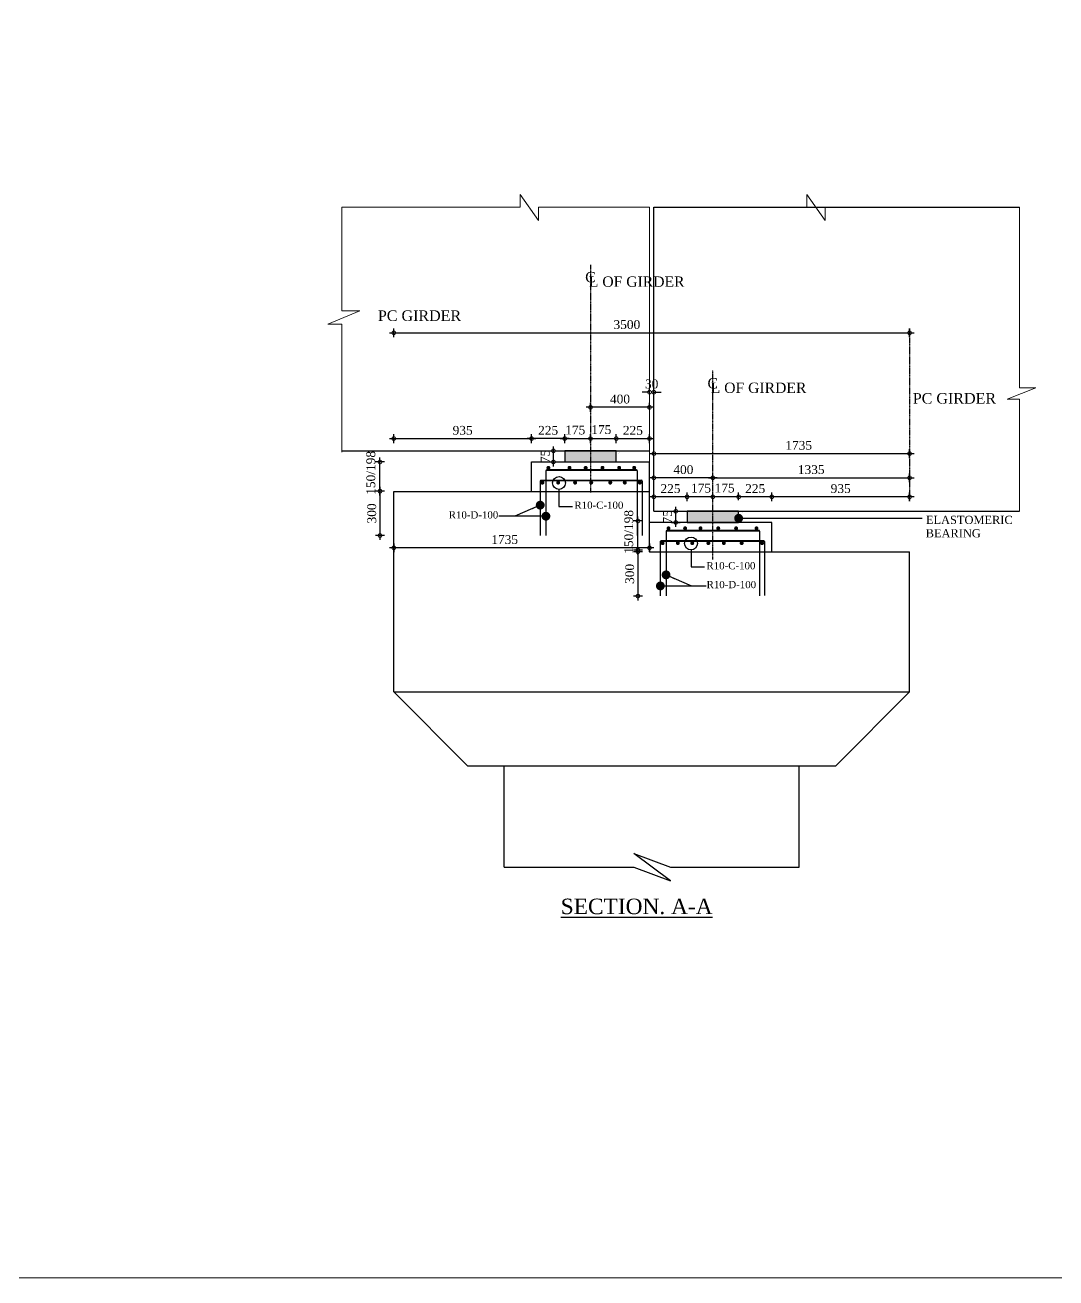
# Model space of a CAD drawing. Header units: millimetres. Extents: x -29779 to 80452, y -13100 to 39577.
# Drawn here: x 38409 to 45404, y -2320 to 6179 of the extents above; entities that cross this region are included whole.
import ezdxf

# ---------------------------------------------------------------- set-up
doc = ezdxf.new("R2010")
doc.units = ezdxf.units.MM
doc.header["$LTSCALE"] = 3
doc.linetypes.add('CENTER', pattern=[50.8, 31.75, -6.35, 6.35, -6.35])
for name, color, linetype, lineweight in [('Ber', 12, 'Continuous', 30), ('Dimision', 4, 'Continuous', 13), ('hatch', 253, 'Continuous', 13), ('Pire Line', 11, 'Continuous', 30)]:
    doc.layers.add(name, color=color, linetype=linetype, lineweight=lineweight)
doc.layers.add('Center Line', color=34, linetype='Continuous')
doc.layers.add('Text', color=7, linetype='Continuous')
doc.styles.get("Standard").update_dxf_attribs({"font": 'times.ttf'})
doc.dimstyles.new('dim_60', dxfattribs={"dimtxt": 60, "dimasz": 50, "dimexe": 30, "dimexo": 30, "dimgap": 25, "dimtad": 1, "dimdec": 0, "dimlfac": -1, "dimzin": 0, "dimdsep": 46, "dimtxsty": 'Standard', "dimblk": 'DOTSMALL', "dimcen": 0, "dimdle": 30, "dimadec": 0, "dimazin": 0, "dimtfac": 1, "dimtdec": 0, "dimtix": 1, "dimtofl": 0, "dimtmove": 0, "dimatfit": 3, "dimldrblk": 'DOT', "dimfxl": 30, "dimfxlon": 1, "dimtolj": 1, "dimtzin": 0, "dimarcsym": 0})
doc.dimstyles.new('ISO-25', dxfattribs={"dimtxt": 15, "dimasz": 15, "dimexe": 20, "dimexo": 10.625, "dimgap": 15, "dimtad": 1, "dimdec": 1, "dimdsep": 46, "dimtxsty": 'Standard', "dimblk": 'DOT', "dimcen": 2.5, "dimclrd": 256, "dimclre": 256, "dimclrt": 256, "dimadec": 0, "dimazin": 0, "dimtfac": 1, "dimtdec": 1, "dimtix": 1, "dimtmove": 0, "dimatfit": 3, "dimldrblk": 'DOT', "dimfxl": 1, "dimlwd": -1, "dimarcsym": 0})

# ---------------------------------------------------------------- blocks, each defined once
blk = doc.blocks.new('_Dot')
at = {"color": 0, "linetype": 'ByBlock', "lineweight": -2}
blk.add_line((-0.5, 0), (-1, 0), dxfattribs=at)
at = {"color": 0, "linetype": 'ByBlock', "const_width": 0.5}
blk.add_lwpolyline([(-0.25, 0, 1), (0.25, 0, 1)], format="xyb", close=True, dxfattribs=at)
blk = doc.blocks.new('_DotSmall')
at = {"color": 0, "linetype": 'ByBlock', "const_width": 0.5}
blk.add_lwpolyline([(-0.0625, 0, 1), (0.0625, 0, 1)], format="xyb", close=True, dxfattribs=at)
blk = doc.blocks.new('*D390')
at = {"layer": 'Defpoints', "color": 0, "linetype": 'Continuous', "ltscale": 0.1, "transparency": 16777216}
for p in [(42668.2, 2606.2), (42567.6, 2305.7), (42668.2, 2305.7)]:
    blk.add_point(p, dxfattribs=at)
at = {"layer": 'Dimision', "color": 0, "linetype": 'Continuous', "lineweight": -2, "ltscale": 0.1, "transparency": 16777216}
for p, q in [((42567.6, 2636.2), (42567.6, 2275.7)), ((42597.6, 2606.2), (42537.6, 2606.2)), ((42597.6, 2305.7), (42537.6, 2305.7))]:
    blk.add_line(p, q, dxfattribs=at)
at = {"layer": 'Dimision', "color": 0, "linetype": 'Continuous', "lineweight": -2, "ltscale": 0.1, "transparency": 16777216, "xscale": 50, "yscale": 50, "zscale": 50}
for p, rotation in [((42567.6, 2606.2), 90), ((42567.6, 2305.7), 270)]:
    blk.add_blockref('_DotSmall', p, dxfattribs=dict(at, rotation=rotation))
at = {"layer": 'Dimision', "color": 0, "linetype": 'Continuous', "ltscale": 0.1, "transparency": 16777216, "insert": (42512.1, 2455.9), "char_height": 60, "attachment_point": 5, "rotation": 90}
blk.add_mtext('\\A1;300', dxfattribs=at)
blk = doc.blocks.new('*D391')
at = {"layer": 'Defpoints', "color": 0, "linetype": 'Continuous', "ltscale": 0.1, "transparency": 16777216}
for p in [(42567.6, 2814.8), (42641.1, 2814.8), (42641, 2617.2)]:
    blk.add_point(p, dxfattribs=at)
at = {"layer": 'Dimision', "color": 0, "linetype": 'Continuous', "lineweight": -2, "ltscale": 0.1, "transparency": 16777216}
for p, q in [((42597.6, 2814.8), (42537.6, 2814.8)), ((42567.6, 2587.2), (42567.6, 2844.8)), ((42597.6, 2617.2), (42537.6, 2617.2))]:
    blk.add_line(p, q, dxfattribs=at)
at = {"layer": 'Dimision', "color": 0, "linetype": 'Continuous', "lineweight": -2, "ltscale": 0.1, "transparency": 16777216, "xscale": 50, "yscale": 50, "zscale": 50}
for p, rotation in [((42567.6, 2814.8), 90), ((42567.6, 2617.2), 270)]:
    blk.add_blockref('_DotSmall', p, dxfattribs=dict(at, rotation=rotation))
at = {"layer": 'Dimision', "color": 0, "linetype": 'Continuous', "ltscale": 0.1, "transparency": 16777216, "insert": (42505.7, 2741), "char_height": 60, "attachment_point": 5, "rotation": 90}
blk.add_mtext('\\A1;150/198', dxfattribs=at)
blk = doc.blocks.new('*D392')
at = {"layer": 'Defpoints', "color": 0, "linetype": 'Continuous', "ltscale": 0.1, "transparency": 16777216}
for p in [(44411, 3107.6), (43076, 2880), (44411, 2788.7)]:
    blk.add_point(p, dxfattribs=at)
at = {"layer": 'Dimision', "color": 0, "linetype": 'Continuous', "lineweight": -2, "ltscale": 0.1, "transparency": 16777216}
for p, q in [((43046, 3107.6), (44441, 3107.6)), ((43076, 3077.6), (43076, 3137.6)), ((44411, 3077.6), (44411, 3137.6))]:
    blk.add_line(p, q, dxfattribs=at)
at = {"layer": 'Dimision', "color": 0, "linetype": 'Continuous', "lineweight": -2, "ltscale": 0.1, "transparency": 16777216, "xscale": 50, "yscale": 50, "zscale": 50, "rotation": 180}
blk.add_blockref('_DotSmall', (43076, 3107.6), dxfattribs=at)
at = {"layer": 'Dimision', "color": 0, "linetype": 'Continuous', "lineweight": -2, "ltscale": 0.1, "transparency": 16777216, "xscale": 50, "yscale": 50, "zscale": 50}
blk.add_blockref('_DotSmall', (44411, 3107.6), dxfattribs=at)
at = {"layer": 'Dimision', "color": 0, "linetype": 'Continuous', "ltscale": 0.1, "transparency": 16777216, "insert": (43743.5, 3163.1), "char_height": 60, "attachment_point": 5}
blk.add_mtext('\\A1;1335', dxfattribs=at)
blk = doc.blocks.new('*D393')
at = {"layer": 'Defpoints', "color": 0, "linetype": 'Continuous', "ltscale": 0.1, "transparency": 16777216}
for p in [(43476, 2978.7), (43476, 2804.8), (44411, 2804.8)]:
    blk.add_point(p, dxfattribs=at)
at = {"layer": 'Dimision', "color": 0, "linetype": 'Continuous', "lineweight": -2, "ltscale": 0.1, "transparency": 16777216}
for p, q in [((44441, 2978.7), (43446, 2978.7)), ((43476, 2948.7), (43476, 3008.7)), ((44411, 2948.7), (44411, 3008.7))]:
    blk.add_line(p, q, dxfattribs=at)
at = {"layer": 'Dimision', "color": 0, "linetype": 'Continuous', "lineweight": -2, "ltscale": 0.1, "transparency": 16777216, "xscale": 50, "yscale": 50, "zscale": 50, "rotation": 180}
blk.add_blockref('_DotSmall', (43476, 2978.7), dxfattribs=at)
at = {"layer": 'Dimision', "color": 0, "linetype": 'Continuous', "lineweight": -2, "ltscale": 0.1, "transparency": 16777216, "xscale": 50, "yscale": 50, "zscale": 50}
blk.add_blockref('_DotSmall', (44411, 2978.7), dxfattribs=at)
at = {"layer": 'Dimision', "color": 0, "linetype": 'Continuous', "ltscale": 0.1, "transparency": 16777216, "insert": (43943.5, 3034.3), "char_height": 60, "attachment_point": 5}
blk.add_mtext('\\A1;935', dxfattribs=at)
blk = doc.blocks.new('*D394')
at = {"layer": 'Defpoints', "color": 0, "linetype": 'Continuous', "ltscale": 0.1, "transparency": 16777216}
for p in [(43076, 2978.7), (43076, 2922.7), (43251, 2925.5)]:
    blk.add_point(p, dxfattribs=at)
at = {"layer": 'Dimision', "color": 0, "linetype": 'Continuous', "lineweight": -2, "ltscale": 0.1, "transparency": 16777216}
for p, q in [((43281, 2978.7), (43046, 2978.7)), ((43076, 2952.7), (43076, 3008.7)), ((43251, 2955.5), (43251, 3008.7))]:
    blk.add_line(p, q, dxfattribs=at)
at = {"layer": 'Dimision', "color": 0, "linetype": 'Continuous', "lineweight": -2, "ltscale": 0.1, "transparency": 16777216, "xscale": 50, "yscale": 50, "zscale": 50, "rotation": 180}
blk.add_blockref('_DotSmall', (43076, 2978.7), dxfattribs=at)
at = {"layer": 'Dimision', "color": 0, "linetype": 'Continuous', "lineweight": -2, "ltscale": 0.1, "transparency": 16777216, "xscale": 50, "yscale": 50, "zscale": 50}
blk.add_blockref('_DotSmall', (43251, 2978.7), dxfattribs=at)
at = {"layer": 'Dimision', "color": 0, "linetype": 'Continuous', "ltscale": 0.1, "transparency": 16777216, "insert": (43156, 3038), "char_height": 60, "attachment_point": 5}
blk.add_mtext('\\A1;175', dxfattribs=at)
blk = doc.blocks.new('*D395')
at = {"layer": 'Defpoints', "color": 0, "linetype": 'Continuous', "ltscale": 0.1, "transparency": 16777216}
for p in [(42901, 2978.7), (42901, 2900.9), (43076, 2922.7)]:
    blk.add_point(p, dxfattribs=at)
at = {"layer": 'Dimision', "color": 0, "linetype": 'Continuous', "lineweight": -2, "ltscale": 0.1, "transparency": 16777216}
for p, q in [((43106, 2978.7), (42871, 2978.7)), ((42901, 2948.7), (42901, 3008.7)), ((43076, 2952.7), (43076, 3008.7))]:
    blk.add_line(p, q, dxfattribs=at)
at = {"layer": 'Dimision', "color": 0, "linetype": 'Continuous', "lineweight": -2, "ltscale": 0.1, "transparency": 16777216, "xscale": 50, "yscale": 50, "zscale": 50, "rotation": 180}
blk.add_blockref('_DotSmall', (42901, 2978.7), dxfattribs=at)
at = {"layer": 'Dimision', "color": 0, "linetype": 'Continuous', "lineweight": -2, "ltscale": 0.1, "transparency": 16777216, "xscale": 50, "yscale": 50, "zscale": 50}
blk.add_blockref('_DotSmall', (43076, 2978.7), dxfattribs=at)
at = {"layer": 'Dimision', "color": 0, "linetype": 'Continuous', "ltscale": 0.1, "transparency": 16777216, "insert": (42996, 3037.2), "char_height": 60, "attachment_point": 5}
blk.add_mtext('\\A1;175', dxfattribs=at)
blk = doc.blocks.new('*D396')
at = {"layer": 'Defpoints', "color": 0, "linetype": 'Continuous', "ltscale": 0.1, "transparency": 16777216}
for p in [(42705.1, 2880.5), (42705.1, 2805), (42824.4, 2880.5)]:
    blk.add_point(p, dxfattribs=at)
at = {"layer": 'Dimision', "color": 0, "linetype": 'Continuous', "lineweight": -2, "ltscale": 0.1, "transparency": 16777216}
for p, q in [((42824.4, 2775), (42824.4, 2910.5)), ((42794.4, 2880.5), (42854.4, 2880.5)), ((42794.4, 2805), (42854.4, 2805))]:
    blk.add_line(p, q, dxfattribs=at)
at = {"layer": 'Dimision', "color": 0, "linetype": 'Continuous', "lineweight": -2, "ltscale": 0.1, "transparency": 16777216, "xscale": 50, "yscale": 50, "zscale": 50}
for p, rotation in [((42824.4, 2880.5), 90), ((42824.4, 2805), 270)]:
    blk.add_blockref('_DotSmall', p, dxfattribs=dict(at, rotation=rotation))
at = {"layer": 'Dimision', "color": 0, "linetype": 'Continuous', "ltscale": 0.1, "transparency": 16777216, "insert": (42768.8, 2842.8), "char_height": 60, "attachment_point": 5, "rotation": 90}
blk.add_mtext('\\A1;75', dxfattribs=at)
blk = doc.blocks.new('*D397')
at = {"layer": 'Defpoints', "color": 0, "linetype": 'Continuous', "ltscale": 0.1, "transparency": 16777216}
for p in [(42676, 3107.6), (42676, 3030.2), (43076, 2880)]:
    blk.add_point(p, dxfattribs=at)
at = {"layer": 'Dimision', "color": 0, "linetype": 'Continuous', "lineweight": -2, "ltscale": 0.1, "transparency": 16777216}
for p, q in [((43106, 3107.6), (42646, 3107.6)), ((42676, 3077.6), (42676, 3137.6)), ((43076, 3077.6), (43076, 3137.6))]:
    blk.add_line(p, q, dxfattribs=at)
at = {"layer": 'Dimision', "color": 0, "linetype": 'Continuous', "lineweight": -2, "ltscale": 0.1, "transparency": 16777216, "xscale": 50, "yscale": 50, "zscale": 50, "rotation": 180}
blk.add_blockref('_DotSmall', (42676, 3107.6), dxfattribs=at)
at = {"layer": 'Dimision', "color": 0, "linetype": 'Continuous', "lineweight": -2, "ltscale": 0.1, "transparency": 16777216, "xscale": 50, "yscale": 50, "zscale": 50}
blk.add_blockref('_DotSmall', (43076, 3107.6), dxfattribs=at)
at = {"layer": 'Dimision', "color": 0, "linetype": 'Continuous', "ltscale": 0.1, "transparency": 16777216, "insert": (42876, 3163.1), "char_height": 60, "attachment_point": 5}
blk.add_mtext('\\A1;400', dxfattribs=at)
blk = doc.blocks.new('*D398')
at = {"layer": 'Defpoints', "color": 0, "linetype": 'Continuous', "ltscale": 0.1, "transparency": 16777216}
for p in [(42676, 2978.7), (42676, 2804.8), (42901, 2880.5)]:
    blk.add_point(p, dxfattribs=at)
at = {"layer": 'Dimision', "color": 0, "linetype": 'Continuous', "lineweight": -2, "ltscale": 0.1, "transparency": 16777216}
for p, q in [((42931, 2978.7), (42646, 2978.7)), ((42676, 2948.7), (42676, 3008.7)), ((42901, 2948.7), (42901, 3008.7))]:
    blk.add_line(p, q, dxfattribs=at)
at = {"layer": 'Dimision', "color": 0, "linetype": 'Continuous', "lineweight": -2, "ltscale": 0.1, "transparency": 16777216, "xscale": 50, "yscale": 50, "zscale": 50, "rotation": 180}
blk.add_blockref('_DotSmall', (42676, 2978.7), dxfattribs=at)
at = {"layer": 'Dimision', "color": 0, "linetype": 'Continuous', "lineweight": -2, "ltscale": 0.1, "transparency": 16777216, "xscale": 50, "yscale": 50, "zscale": 50}
blk.add_blockref('_DotSmall', (42901, 2978.7), dxfattribs=at)
at = {"layer": 'Dimision', "color": 0, "linetype": 'Continuous', "ltscale": 0.1, "transparency": 16777216, "insert": (42788.5, 3034.2), "char_height": 60, "attachment_point": 5}
blk.add_mtext('\\A1;225', dxfattribs=at)
blk = doc.blocks.new('*D399')
at = {"layer": 'Defpoints', "color": 0, "linetype": 'Continuous', "ltscale": 0.1, "transparency": 16777216}
for p in [(44411, 3271.9), (42676, 3133.5), (44411, 2882.5)]:
    blk.add_point(p, dxfattribs=at)
at = {"layer": 'Dimision', "color": 0, "linetype": 'Continuous', "lineweight": -2, "ltscale": 0.1, "transparency": 16777216}
for p, q in [((42646, 3271.9), (44441, 3271.9)), ((42676, 3241.9), (42676, 3301.9)), ((44411, 3241.9), (44411, 3301.9))]:
    blk.add_line(p, q, dxfattribs=at)
at = {"layer": 'Dimision', "color": 0, "linetype": 'Continuous', "lineweight": -2, "ltscale": 0.1, "transparency": 16777216, "xscale": 50, "yscale": 50, "zscale": 50, "rotation": 180}
blk.add_blockref('_DotSmall', (42676, 3271.9), dxfattribs=at)
at = {"layer": 'Dimision', "color": 0, "linetype": 'Continuous', "lineweight": -2, "ltscale": 0.1, "transparency": 16777216, "xscale": 50, "yscale": 50, "zscale": 50}
blk.add_blockref('_DotSmall', (44411, 3271.9), dxfattribs=at)
at = {"layer": 'Dimision', "color": 0, "linetype": 'Continuous', "ltscale": 0.1, "transparency": 16777216, "insert": (43658.5, 3327.5), "char_height": 60, "attachment_point": 5}
blk.add_mtext('\\A1;1735', dxfattribs=at)
blk = doc.blocks.new('*D400')
at = {"layer": 'Defpoints', "color": 0, "linetype": 'Continuous', "ltscale": 0.1, "transparency": 16777216}
for p in [(42646.1, 3070.1), (40911, 2819.1), (40911, 2632.8)]:
    blk.add_point(p, dxfattribs=at)
at = {"layer": 'Dimision', "color": 0, "linetype": 'Continuous', "lineweight": -2, "ltscale": 0.1, "transparency": 16777216}
for p, q in [((40911, 2662.8), (40911, 2602.8)), ((42646.1, 2662.8), (42646.1, 2602.8)), ((42676.1, 2632.8), (40881, 2632.8))]:
    blk.add_line(p, q, dxfattribs=at)
at = {"layer": 'Dimision', "color": 0, "linetype": 'Continuous', "lineweight": -2, "ltscale": 0.1, "transparency": 16777216, "xscale": 50, "yscale": 50, "zscale": 50, "rotation": 180}
blk.add_blockref('_DotSmall', (40911, 2632.8), dxfattribs=at)
at = {"layer": 'Dimision', "color": 0, "linetype": 'Continuous', "lineweight": -2, "ltscale": 0.1, "transparency": 16777216, "xscale": 50, "yscale": 50, "zscale": 50}
blk.add_blockref('_DotSmall', (42646.1, 2632.8), dxfattribs=at)
at = {"layer": 'Dimision', "color": 0, "linetype": 'Continuous', "ltscale": 0.1, "transparency": 16777216, "insert": (41663.6, 2688.4), "char_height": 60, "attachment_point": 5}
blk.add_mtext('\\A1;1735', dxfattribs=at)
blk = doc.blocks.new('*D401')
at = {"layer": 'Defpoints', "color": 0, "linetype": 'Continuous', "ltscale": 0.1, "transparency": 16777216}
for p in [(44411, 4091.2), (44411, 3763.8), (40911, 3123.5)]:
    blk.add_point(p, dxfattribs=at)
at = {"layer": 'Dimision', "color": 0, "linetype": 'Continuous', "lineweight": -2, "ltscale": 0.1, "transparency": 16777216}
for p, q in [((40881, 4091.2), (44441, 4091.2)), ((40911, 4061.2), (40911, 4121.2)), ((44411, 4061.2), (44411, 4121.2))]:
    blk.add_line(p, q, dxfattribs=at)
at = {"layer": 'Dimision', "color": 0, "linetype": 'Continuous', "lineweight": -2, "ltscale": 0.1, "transparency": 16777216, "xscale": 50, "yscale": 50, "zscale": 50, "rotation": 180}
blk.add_blockref('_DotSmall', (40911, 4091.2), dxfattribs=at)
at = {"layer": 'Dimision', "color": 0, "linetype": 'Continuous', "lineweight": -2, "ltscale": 0.1, "transparency": 16777216, "xscale": 50, "yscale": 50, "zscale": 50}
blk.add_blockref('_DotSmall', (44411, 4091.2), dxfattribs=at)
at = {"layer": 'Dimision', "color": 0, "linetype": 'Continuous', "ltscale": 0.1, "transparency": 16777216, "insert": (42492.8, 4146.7), "char_height": 60, "attachment_point": 5}
blk.add_mtext('\\A1;3500', dxfattribs=at)
blk = doc.blocks.new('*D402')
at = {"layer": 'Defpoints', "color": 0, "linetype": 'Continuous', "ltscale": 0.1, "transparency": 16777216}
for p in [(41846, 3373.8), (40911, 3175.5), (41846, 3215.1)]:
    blk.add_point(p, dxfattribs=at)
at = {"layer": 'Dimision', "color": 0, "linetype": 'Continuous', "lineweight": -2, "ltscale": 0.1, "transparency": 16777216}
for p, q in [((40911, 3343.8), (40911, 3403.8)), ((41846, 3343.8), (41846, 3403.8)), ((40881, 3373.8), (41876, 3373.8))]:
    blk.add_line(p, q, dxfattribs=at)
at = {"layer": 'Dimision', "color": 0, "linetype": 'Continuous', "lineweight": -2, "ltscale": 0.1, "transparency": 16777216, "xscale": 50, "yscale": 50, "zscale": 50, "rotation": 180}
blk.add_blockref('_DotSmall', (40911, 3373.8), dxfattribs=at)
at = {"layer": 'Dimision', "color": 0, "linetype": 'Continuous', "lineweight": -2, "ltscale": 0.1, "transparency": 16777216, "xscale": 50, "yscale": 50, "zscale": 50}
blk.add_blockref('_DotSmall', (41846, 3373.8), dxfattribs=at)
at = {"layer": 'Dimision', "color": 0, "linetype": 'Continuous', "ltscale": 0.1, "transparency": 16777216, "insert": (41378.5, 3429.4), "char_height": 60, "attachment_point": 5}
blk.add_mtext('\\A1;935', dxfattribs=at)
blk = doc.blocks.new('*D403')
at = {"layer": 'Defpoints', "color": 0, "linetype": 'Continuous', "ltscale": 0.1, "transparency": 16777216}
for p in [(42246, 3373.8), (42071, 3290.8), (42246, 3280.5)]:
    blk.add_point(p, dxfattribs=at)
at = {"layer": 'Dimision', "color": 0, "linetype": 'Continuous', "lineweight": -2, "ltscale": 0.1, "transparency": 16777216}
for p, q in [((42071, 3343.8), (42071, 3403.8)), ((42246, 3343.8), (42246, 3403.8)), ((42041, 3373.8), (42276, 3373.8))]:
    blk.add_line(p, q, dxfattribs=at)
at = {"layer": 'Dimision', "color": 0, "linetype": 'Continuous', "lineweight": -2, "ltscale": 0.1, "transparency": 16777216, "xscale": 50, "yscale": 50, "zscale": 50, "rotation": 180}
blk.add_blockref('_DotSmall', (42071, 3373.8), dxfattribs=at)
at = {"layer": 'Dimision', "color": 0, "linetype": 'Continuous', "lineweight": -2, "ltscale": 0.1, "transparency": 16777216, "xscale": 50, "yscale": 50, "zscale": 50}
blk.add_blockref('_DotSmall', (42246, 3373.8), dxfattribs=at)
at = {"layer": 'Dimision', "color": 0, "linetype": 'Continuous', "ltscale": 0.1, "transparency": 16777216, "insert": (42142.5, 3431.7), "char_height": 60, "attachment_point": 5}
blk.add_mtext('\\A1;175', dxfattribs=at)
blk = doc.blocks.new('*D404')
at = {"layer": 'Defpoints', "color": 0, "linetype": 'Continuous', "ltscale": 0.1, "transparency": 16777216}
for p in [(42421, 3373.8), (42246, 3280.5), (42421, 3290.8)]:
    blk.add_point(p, dxfattribs=at)
at = {"layer": 'Dimision', "color": 0, "linetype": 'Continuous', "lineweight": -2, "ltscale": 0.1, "transparency": 16777216}
for p, q in [((42246, 3343.8), (42246, 3403.8)), ((42421, 3343.8), (42421, 3403.8)), ((42216, 3373.8), (42451, 3373.8))]:
    blk.add_line(p, q, dxfattribs=at)
at = {"layer": 'Dimision', "color": 0, "linetype": 'Continuous', "lineweight": -2, "ltscale": 0.1, "transparency": 16777216, "xscale": 50, "yscale": 50, "zscale": 50, "rotation": 180}
blk.add_blockref('_DotSmall', (42246, 3373.8), dxfattribs=at)
at = {"layer": 'Dimision', "color": 0, "linetype": 'Continuous', "lineweight": -2, "ltscale": 0.1, "transparency": 16777216, "xscale": 50, "yscale": 50, "zscale": 50}
blk.add_blockref('_DotSmall', (42421, 3373.8), dxfattribs=at)
at = {"layer": 'Dimision', "color": 0, "linetype": 'Continuous', "ltscale": 0.1, "transparency": 16777216, "insert": (42319.2, 3434.4), "char_height": 60, "attachment_point": 5}
blk.add_mtext('\\A1;175', dxfattribs=at)
blk = doc.blocks.new('*D405')
at = {"layer": 'Defpoints', "color": 0, "linetype": 'Continuous', "ltscale": 0.1, "transparency": 16777216}
for p in [(42646, 3373.8), (42421, 3290.8), (42646, 3175.5)]:
    blk.add_point(p, dxfattribs=at)
at = {"layer": 'Dimision', "color": 0, "linetype": 'Continuous', "lineweight": -2, "ltscale": 0.1, "transparency": 16777216}
for p, q in [((42421, 3343.8), (42421, 3403.8)), ((42646, 3343.8), (42646, 3403.8)), ((42391, 3373.8), (42676, 3373.8))]:
    blk.add_line(p, q, dxfattribs=at)
at = {"layer": 'Dimision', "color": 0, "linetype": 'Continuous', "lineweight": -2, "ltscale": 0.1, "transparency": 16777216, "xscale": 50, "yscale": 50, "zscale": 50, "rotation": 180}
blk.add_blockref('_DotSmall', (42421, 3373.8), dxfattribs=at)
at = {"layer": 'Dimision', "color": 0, "linetype": 'Continuous', "lineweight": -2, "ltscale": 0.1, "transparency": 16777216, "xscale": 50, "yscale": 50, "zscale": 50}
blk.add_blockref('_DotSmall', (42646, 3373.8), dxfattribs=at)
at = {"layer": 'Dimision', "color": 0, "linetype": 'Continuous', "ltscale": 0.1, "transparency": 16777216, "insert": (42533.5, 3429.3), "char_height": 60, "attachment_point": 5}
blk.add_mtext('\\A1;225', dxfattribs=at)
blk = doc.blocks.new('*D406')
at = {"layer": 'Defpoints', "color": 0, "linetype": 'Continuous', "ltscale": 0.1, "transparency": 16777216}
for p in [(40918.2, 3016.5), (40817.6, 2716), (40918.2, 2716)]:
    blk.add_point(p, dxfattribs=at)
at = {"layer": 'Dimision', "color": 0, "linetype": 'Continuous', "lineweight": -2, "ltscale": 0.1, "transparency": 16777216}
for p, q in [((40847.6, 3016.5), (40787.6, 3016.5)), ((40817.6, 3046.5), (40817.6, 2686)), ((40847.6, 2716), (40787.6, 2716))]:
    blk.add_line(p, q, dxfattribs=at)
at = {"layer": 'Dimision', "color": 0, "linetype": 'Continuous', "lineweight": -2, "ltscale": 0.1, "transparency": 16777216, "xscale": 50, "yscale": 50, "zscale": 50}
for p, rotation in [((40817.6, 3016.5), 90), ((40817.6, 2716), 270)]:
    blk.add_blockref('_DotSmall', p, dxfattribs=dict(at, rotation=rotation))
at = {"layer": 'Dimision', "color": 0, "linetype": 'Continuous', "ltscale": 0.1, "transparency": 16777216, "insert": (40762.1, 2866.2), "char_height": 60, "attachment_point": 5, "rotation": 90}
blk.add_mtext('\\A1;300', dxfattribs=at)
blk = doc.blocks.new('*D407')
at = {"layer": 'Defpoints', "color": 0, "linetype": 'Continuous', "ltscale": 0.1, "transparency": 16777216}
for p in [(40817.6, 3215.1), (40891.1, 3215.1), (40891, 3017.5)]:
    blk.add_point(p, dxfattribs=at)
at = {"layer": 'Dimision', "color": 0, "linetype": 'Continuous', "lineweight": -2, "ltscale": 0.1, "transparency": 16777216}
for p, q in [((40817.6, 2987.5), (40817.6, 3245.1)), ((40847.6, 3215.1), (40787.6, 3215.1)), ((40847.6, 3017.5), (40787.6, 3017.5))]:
    blk.add_line(p, q, dxfattribs=at)
at = {"layer": 'Dimision', "color": 0, "linetype": 'Continuous', "lineweight": -2, "ltscale": 0.1, "transparency": 16777216, "xscale": 50, "yscale": 50, "zscale": 50}
for p, rotation in [((40817.6, 3215.1), 90), ((40817.6, 3017.5), 270)]:
    blk.add_blockref('_DotSmall', p, dxfattribs=dict(at, rotation=rotation))
at = {"layer": 'Dimision', "color": 0, "linetype": 'Continuous', "ltscale": 0.1, "transparency": 16777216, "insert": (40755.7, 3141.3), "char_height": 60, "attachment_point": 5, "rotation": 90}
blk.add_mtext('\\A1;150/198', dxfattribs=at)
blk = doc.blocks.new('*D410')
at = {"layer": 'Defpoints', "color": 0, "linetype": 'Continuous', "ltscale": 0.1, "transparency": 16777216}
for p in [(42646, 3688.5), (42646, 3664.9), (42676, 3605.7)]:
    blk.add_point(p, dxfattribs=at)
at = {"layer": 'Dimision', "color": 0, "linetype": 'Continuous', "lineweight": -2, "ltscale": 0.1, "transparency": 16777216}
for p, q in [((42646, 3688.5), (42596, 3688.5)), ((42646, 3688.5), (42646, 3718.5)), ((42676, 3658.5), (42676, 3718.5)), ((42676, 3688.5), (42726, 3688.5))]:
    blk.add_line(p, q, dxfattribs=at)
at = {"layer": 'Dimision', "color": 0, "linetype": 'Continuous', "lineweight": -2, "ltscale": 0.1, "transparency": 16777216, "xscale": 50, "yscale": 50, "zscale": 50}
blk.add_blockref('_DotSmall', (42646, 3688.5), dxfattribs=at)
at = {"layer": 'Dimision', "color": 0, "linetype": 'Continuous', "lineweight": -2, "ltscale": 0.1, "transparency": 16777216, "xscale": 50, "yscale": 50, "zscale": 50, "rotation": 180}
blk.add_blockref('_DotSmall', (42676, 3688.5), dxfattribs=at)
at = {"layer": 'Dimision', "color": 0, "linetype": 'Continuous', "ltscale": 0.1, "transparency": 16777216, "insert": (42661, 3744), "char_height": 60, "attachment_point": 5}
blk.add_mtext('\\A1;30', dxfattribs=at)
blk = doc.blocks.new('*D430')
at = {"layer": 'Defpoints', "color": 0, "linetype": 'Continuous', "ltscale": 0.1, "transparency": 16777216}
for p in [(41875.1, 3290.8), (41994.3, 3290.8), (41875.1, 3215.3)]:
    blk.add_point(p, dxfattribs=at)
at = {"layer": 'Dimision', "color": 0, "linetype": 'Continuous', "lineweight": -2, "ltscale": 0.1, "transparency": 16777216}
for p, q in [((41994.3, 3185.3), (41994.3, 3320.8)), ((41964.3, 3290.8), (42024.3, 3290.8)), ((41964.3, 3215.3), (42024.3, 3215.3))]:
    blk.add_line(p, q, dxfattribs=at)
at = {"layer": 'Dimision', "color": 0, "linetype": 'Continuous', "lineweight": -2, "ltscale": 0.1, "transparency": 16777216, "xscale": 50, "yscale": 50, "zscale": 50}
for p, rotation in [((41994.3, 3290.8), 90), ((41994.3, 3215.3), 270)]:
    blk.add_blockref('_DotSmall', p, dxfattribs=dict(at, rotation=rotation))
at = {"layer": 'Dimision', "color": 0, "linetype": 'Continuous', "ltscale": 0.1, "transparency": 16777216, "insert": (41938.7, 3253.1), "char_height": 60, "attachment_point": 5, "rotation": 90}
blk.add_mtext('\\A1;75', dxfattribs=at)
blk = doc.blocks.new('*D431')
at = {"layer": 'Defpoints', "color": 0, "linetype": 'Continuous', "ltscale": 0.1, "transparency": 16777216}
for p in [(42246, 3585.9), (42246, 3518), (42646, 3545.3)]:
    blk.add_point(p, dxfattribs=at)
at = {"layer": 'Dimision', "color": 0, "linetype": 'Continuous', "lineweight": -2, "ltscale": 0.1, "transparency": 16777216}
for p, q in [((42676, 3585.9), (42216, 3585.9)), ((42246, 3555.9), (42246, 3615.9)), ((42646, 3575.3), (42646, 3615.9))]:
    blk.add_line(p, q, dxfattribs=at)
at = {"layer": 'Dimision', "color": 0, "linetype": 'Continuous', "lineweight": -2, "ltscale": 0.1, "transparency": 16777216, "xscale": 50, "yscale": 50, "zscale": 50, "rotation": 180}
blk.add_blockref('_DotSmall', (42246, 3585.9), dxfattribs=at)
at = {"layer": 'Dimision', "color": 0, "linetype": 'Continuous', "lineweight": -2, "ltscale": 0.1, "transparency": 16777216, "xscale": 50, "yscale": 50, "zscale": 50}
blk.add_blockref('_DotSmall', (42646, 3585.9), dxfattribs=at)
at = {"layer": 'Dimision', "color": 0, "linetype": 'Continuous', "ltscale": 0.1, "transparency": 16777216, "insert": (42446, 3641.4), "char_height": 60, "attachment_point": 5}
blk.add_mtext('\\A1;400', dxfattribs=at)
blk = doc.blocks.new('*D438')
at = {"layer": 'Defpoints', "color": 0, "linetype": 'Continuous', "ltscale": 0.1, "transparency": 16777216}
for p in [(43251, 2978.7), (43251, 2975.5), (43476, 2804.8)]:
    blk.add_point(p, dxfattribs=at)
at = {"layer": 'Dimision', "color": 0, "linetype": 'Continuous', "lineweight": -2, "ltscale": 0.1, "transparency": 16777216}
for p, q in [((43506, 2978.7), (43221, 2978.7)), ((43251, 2978.7), (43251, 3008.7)), ((43476, 2948.7), (43476, 3008.7))]:
    blk.add_line(p, q, dxfattribs=at)
at = {"layer": 'Dimision', "color": 0, "linetype": 'Continuous', "lineweight": -2, "ltscale": 0.1, "transparency": 16777216, "xscale": 50, "yscale": 50, "zscale": 50, "rotation": 180}
blk.add_blockref('_DotSmall', (43251, 2978.7), dxfattribs=at)
at = {"layer": 'Dimision', "color": 0, "linetype": 'Continuous', "lineweight": -2, "ltscale": 0.1, "transparency": 16777216, "xscale": 50, "yscale": 50, "zscale": 50}
blk.add_blockref('_DotSmall', (43476, 2978.7), dxfattribs=at)
at = {"layer": 'Dimision', "color": 0, "linetype": 'Continuous', "ltscale": 0.1, "transparency": 16777216, "insert": (43363.5, 3034.2), "char_height": 60, "attachment_point": 5}
blk.add_mtext('\\A1;225', dxfattribs=at)
blk = doc.blocks.new('*D439')
at = {"layer": 'Defpoints', "color": 0, "linetype": 'Continuous', "ltscale": 0.1, "transparency": 16777216}
for p in [(41846, 3373.8), (42071, 3290.8), (41846, 3175.5)]:
    blk.add_point(p, dxfattribs=at)
at = {"layer": 'Dimision', "color": 0, "linetype": 'Continuous', "lineweight": -2, "ltscale": 0.1, "transparency": 16777216}
for p, q in [((41846, 3343.8), (41846, 3403.8)), ((42071, 3343.8), (42071, 3403.8)), ((42101, 3373.8), (41816, 3373.8))]:
    blk.add_line(p, q, dxfattribs=at)
at = {"layer": 'Dimision', "color": 0, "linetype": 'Continuous', "lineweight": -2, "ltscale": 0.1, "transparency": 16777216, "xscale": 50, "yscale": 50, "zscale": 50, "rotation": 180}
blk.add_blockref('_DotSmall', (41846, 3373.8), dxfattribs=at)
at = {"layer": 'Dimision', "color": 0, "linetype": 'Continuous', "lineweight": -2, "ltscale": 0.1, "transparency": 16777216, "xscale": 50, "yscale": 50, "zscale": 50}
blk.add_blockref('_DotSmall', (42071, 3373.8), dxfattribs=at)
at = {"layer": 'Dimision', "color": 0, "linetype": 'Continuous', "ltscale": 0.1, "transparency": 16777216, "insert": (41958.5, 3429.3), "char_height": 60, "attachment_point": 5}
blk.add_mtext('\\A1;225', dxfattribs=at)

msp = doc.modelspace()

# ---------------------------------------------------------------- hatches: boundary and pattern name
at = {"layer": 'Ber', "linetype": 'Continuous'}
for points in [[(41973.76, 3175.45, 1), (41946.76, 3175.45, 1)], [(42116.91, 3175.45, 1), (42089.91, 3175.45, 1)], [(42226.53, 3175.45, 1), (42199.53, 3175.45, 1)], [(42340.74, 3175.45, 1), (42313.74, 3175.45, 1)], [(42453.95, 3175.45, 1), (42426.95, 3175.45, 1)], [(42555.81, 3175.45, 1), (42528.81, 3175.45, 1)], [(41933.08, 3074.89, 1), (41906.08, 3074.89, 1)], [(42040.04, 3075.05, 1), (42013.04, 3075.05, 1)], [(42154.69, 3075.05, 1), (42127.69, 3075.05, 1)], [(42264.31, 3075.05, 1), (42237.31, 3075.05, 1)], [(42393.53, 3075.05, 1), (42366.53, 3075.05, 1)], [(42491.74, 3075.05, 1), (42464.74, 3075.05, 1)], [(42593.59, 3075.05, 1), (42566.59, 3075.05, 1)], [(42788.78, 2765.15, 1), (42761.78, 2765.15, 1)], [(42901.29, 2765.15, 1), (42874.29, 2765.15, 1)], [(43005.98, 2765.15, 1), (42978.98, 2765.15, 1)], [(43126.21, 2765.15, 1), (43099.21, 2765.15, 1)], [(43247.26, 2765.15, 1), (43220.26, 2765.15, 1)], [(43385.81, 2765.15, 1), (43358.81, 2765.15, 1)], [(42748.1, 2664.59, 1), (42721.1, 2664.59, 1)], [(42851.86, 2664.75, 1), (42824.86, 2664.75, 1)], [(42949.68, 2664.75, 1), (42922.68, 2664.75, 1)], [(43059.3, 2664.75, 1), (43032.3, 2664.75, 1)], [(43163.99, 2664.75, 1), (43136.99, 2664.75, 1)], [(43285.04, 2664.75, 1), (43258.04, 2664.75, 1)], [(43423.59, 2664.75, 1), (43396.59, 2664.75, 1)]]:
    msp.add_hatch(color=256, dxfattribs=at).paths.add_polyline_path(points)
at = {"layer": 'hatch', "ltscale": 10}
for points in [[(42421.03, 3290.78), (42071.03, 3290.78), (42071.03, 3215.34), (42421.03, 3215.34)], [(43251.04, 2880.48), (42901.04, 2880.48), (42901.04, 2805.04), (43251.04, 2805.04)]]:
    msp.add_hatch(color=256, dxfattribs=at).paths.add_polyline_path(points)

# ---------------------------------------------------------------- linework, layer by layer
at = {"layer": 'Ber', "linetype": 'Continuous'}
for p, q in [((41943.57, 3155.87), (41943.57, 2717)), ((42563.54, 3156.1), (42563.54, 2717)), ((41904.44, 3085.48), (41904.44, 2716.96)), ((42597.11, 3085.72), (42597.11, 2717.34)), ((42758.59, 2745.57), (42758.59, 2306.7)), ((43393.54, 2745.8), (43393.54, 2306.7)), ((42719.46, 2675.15), (42719.46, 2308.09)), ((43427.11, 2675.4), (43427.11, 2308.33))]:
    msp.add_line(p, q, dxfattribs=at)
at = {"layer": 'Ber', "linetype": 'Continuous', "lineweight": 40}
for p, q in [((41948.57, 3160.87), (42558.54, 3161.1)), ((41948.57, 3160.87), (41948.57, 3160.87)), ((41909.44, 3090.48), (42592.11, 3090.72)), ((41909.44, 3060.45), (41909.44, 3060.45)), ((42763.59, 2750.57), (43388.54, 2750.8)), ((42763.59, 2750.57), (42763.59, 2750.57)), ((42724.46, 2680.15), (43422.11, 2680.4)), ((42724.46, 2680.15), (42724.46, 2680.15))]:
    msp.add_line(p, q, dxfattribs=at)
at = {"layer": 'Ber', "linetype": 'Continuous'}
for centre, start, end in [((41948.57, 3155.87), 90, 180), ((42558.54, 3156.1), 0, 90), ((41909.44, 3085.48), 90, 180), ((42592.11, 3085.72), 0, 90), ((42763.59, 2745.57), 90, 180), ((43388.54, 2745.8), 0, 90), ((42724.46, 2675.15), 90, 180), ((43422.11, 2675.4), 0, 90)]:
    msp.add_arc(centre, 5, start, end, dxfattribs=at)
at = {"layer": 'Center Line', "linetype": 'CENTER', "ltscale": 0.02}
for p, q in [((42246.04, 4552.31), (42246.03, 3008.96)), ((44411.04, 4121.22), (44411.04, 2948.66))]:
    msp.add_line(p, q, dxfattribs=at)
msp.add_lwpolyline([(43076.04, 2554.54), (43076.04, 3838.97)], dxfattribs=at)
at = {"layer": 'Dimision', "linetype": 'Continuous', "ltscale": 0.1}
for points in [[(21581.98, -2319.84), (80452.5, -2319.84), (80452.5, 31300.4), (21581.98, 31300.4)], [(42421.03, 3290.78), (42071.03, 3290.78), (42071.03, 3215.34), (42421.03, 3215.34)], [(43251.04, 2880.48), (42901.04, 2880.48), (42901.04, 2805.04), (43251.04, 2805.04)]]:
    msp.add_lwpolyline(points, close=True, dxfattribs=at)
for points in [[(41768.15, 4942.53), (41768.15, 5028.75), (41892.13, 4852.41), (41892.13, 4942.53)], [(43713.4, 4942.53), (43713.4, 5028.75), (43837.37, 4852.41), (43837.37, 4942.53)], [(40558.42, 4942.53), (40558.41, 4239.4), (40681.17, 4239.4), (40462.93, 4150.77), (40558.41, 4150.77), (40558.41, 3280.53)], [(40558.42, 4942.53), (41768.15, 4942.53)], [(41892.13, 4942.53), (42646.05, 4942.53)], [(42646.04, 3215.09), (42646.05, 4942.53)], [(42711.06, 4942.53), (43713.4, 4942.53)], [(43837.37, 4942.53), (45157.37, 4942.53)], [(45157.37, 4942.53), (45157.35, 3718.82), (45266.48, 3718.82), (45072.48, 3640.05), (45157.35, 3640.05), (45157.36, 2880.48)]]:
    msp.add_lwpolyline(points, dxfattribs=at)
at = {"layer": 'Pire Line', "ltscale": 10}
for p, q in [((42675.98, 2880.55), (42676.05, 4942.53)), ((42676.11, 4942.55), (45157.42, 4942.48)), ((40558.41, 3290.85), (42646.04, 3290.79)), ((42071.03, 3281.74), (42071.6, 3281.74)), ((41846.02, 3215.09), (42646.04, 3215.09)), ((41846.02, 3015.09), (41846.02, 3215.09)), ((42646.04, 2604.8), (42646.04, 3215.09)), ((40911.04, 1654.94), (40911.04, 3015.09)), ((40911.04, 3015.09), (42646.04, 3015.09)), ((43476.05, 2804.8), (42646.04, 2804.8)), ((42676.04, 2880.55), (45157.35, 2880.48)), ((42901.04, 2871.44), (42901.62, 2871.44)), ((43476.04, 2604.8), (43476.05, 2804.8)), ((42646.04, 2604.8), (44411.04, 2604.8)), ((44411.04, 1654.94), (44411.04, 2604.8)), ((40911.01, 1654.94), (41411.02, 1154.8)), ((40911.04, 1654.94), (44411.04, 1654.94)), ((44411.04, 1654.94), (43911.02, 1154.8)), ((41411.02, 1154.8), (43911.02, 1154.8))]:
    msp.add_line(p, q, dxfattribs=at)
at = {"layer": 'Pire Line', "ltscale": 5}
for p, q in [((41661.02, 466.32), (41661.02, 1154.8)), ((43661.02, 466.32), (43661.02, 1154.8))]:
    msp.add_line(p, q, dxfattribs=at)
at = {"layer": 'Pire Line', "ltscale": 10}
for points in [[(42421.03, 3290.78), (42071.02, 3290.78), (42071.05, 3215.34), (42421.03, 3215.34)], [(43251.04, 2880.48), (42901.04, 2880.48), (42901.07, 2805.04), (43251.04, 2805.04)]]:
    msp.add_lwpolyline(points, close=True, dxfattribs=at)
for points in [[(42436.01, 3271.5), (42436.03, 3271.5)], [(42446.01, 3281.74), (42446.03, 3281.74)], [(43276.02, 2871.44), (43276.04, 2871.44)], [(41661.02, 466.32), (42540.65, 467.2), (42787.95, 374.97), (42540.65, 558.55), (42787.95, 466.32), (43661.02, 466.32)]]:
    msp.add_lwpolyline(points, dxfattribs=at)
at = {"layer": 'Text'}
for points in [[(42032.09, 3029.07), (42032.09, 2914.04), (42123.82, 2914.01)], [(42927.95, 2618.77), (42927.95, 2503.74), (43019.68, 2503.72)]]:
    msp.add_lwpolyline(points, dxfattribs=at)
for centre in [(42032.45, 3072.56), (42928.3, 2662.26)]:
    msp.add_circle(centre, 43.49, dxfattribs=at)

# ---------------------------------------------------------------- texts
at = {"layer": 'Text', "linetype": 'Continuous', "ltscale": 3}
for s, height, p in [('ELASTOMERIC', 55.6875, (44521.84, 2794.66)), ('BEARING', 55.688, (44520.17, 2703.65))]:
    msp.add_text(s, height=height, dxfattribs=at).set_placement(p)
at = {"layer": 'Text', "linetype": 'Continuous', "ltscale": 3, "attachment_point": 1}
for s, insert, char_height, width in [('{\\fTimes New Roman|b0|i0|c0|p18;C}', (42209.71, 4504.26), 70.3125, 1486.887), ('{\\fTimes New Roman|b0|i0|c0|p18;L OF GIRDER}', (42234.72, 4473.68), 70.3125, 1861.887), ('PC GIRDER', (40803.37, 4243.49), 72, 1522.8123), ('{\\fTimes New Roman|b0|i0|c0|p18;C}', (43039.73, 3784.1), 70.3125, 1486.887), ('{\\fTimes New Roman|b0|i0|c0|p18;L OF GIRDER}', (43061.59, 3753.52), 70.3125, 1861.887), ('PC GIRDER', (44432.67, 3682.61), 72, 1522.8123)]:
    msp.add_mtext(s, dxfattribs=dict(at, insert=insert, char_height=char_height, width=width))
at = {"layer": 'Text', "attachment_point": 1}
for s, insert, char_height, width in [('R10-C-100', (42137.09, 2946.34), 48.828, 1239.0725), ('R10-D-100', (41284.14, 2880.62), 48.828, 1239.0725), ('R10-C-100', (43032.94, 2536.04), 48.828, 1239.0725), ('R10-D-100', (43033.57, 2407.86), 48.828, 1239.0725), ('{\\fTimes New Roman|b0|i0|c0|p18;\\LSECTION. A-A}', (42043.62, 253.04), 105, 1874.0044)]:
    msp.add_mtext(s, dxfattribs=dict(at, insert=insert, char_height=char_height, width=width))

# ---------------------------------------------------------------- dimensions: what is measured, and where the dimension line sits
at = {"layer": 'Dimision', "linetype": 'Continuous', "ltscale": 0.1}
for base, p1, p2, picture, middle in [((44411.04, 4091.22), (40911.04, 3123.48), (44411.04, 3763.84), '*D401', (42492.84, 4091.22)), ((44411.04, 3271.88), (42676.04, 3133.53), (44411.04, 2882.49), '*D399', (43658.54, 3271.88))]:
    dim = msp.add_linear_dim(base=base, p1=p1, p2=p2, dimstyle='dim_60', dxfattribs=at)
    dim.commit()
    dim.dimension.update_dxf_attribs({"geometry": picture, "text_midpoint": middle, "dimtype": 160})
for base, p1, p2, picture, middle in [((42646.04, 3688.51), (42676.04, 3605.68), (42646.04, 3664.95), '*D410', (42661.04, 3744.03)), ((42246.03, 3585.89), (42646.04, 3545.3), (42246.03, 3518.01), '*D431', (42446.04, 3641.41)), ((41846.02, 3373.8), (40911.04, 3175.53), (41846.02, 3215.09), '*D402', (41378.53, 3429.41)), ((42646.04, 3373.8), (42421.03, 3290.78), (42646.04, 3175.53), '*D405', (42533.53, 3429.32)), ((42676.04, 3107.56), (43076.04, 2880.02), (42676.04, 3030.18), '*D397', (42876.04, 3163.08)), ((44411.04, 3107.56), (43076.04, 2880.02), (44411.04, 2788.68), '*D392', (43743.54, 3163.08)), ((42676.04, 2978.66), (42901.04, 2880.54), (42676.04, 2804.8), '*D398', (42788.54, 3034.18))]:
    dim = msp.add_linear_dim(base=base, p1=p1, p2=p2, dimstyle='dim_60', dxfattribs=at)
    dim.commit()
    dim.dimension.update_dxf_attribs({"geometry": picture, "text_midpoint": middle})
for base, p1, p2, picture, middle in [((41846.02, 3373.8), (42071.03, 3290.78), (41846.02, 3175.53), '*D439', (41958.52, 3429.32)), ((43476.05, 2978.66), (44411.04, 2804.8), (43476.05, 2804.8), '*D393', (43943.54, 3034.27))]:
    dim = msp.add_linear_dim(base=base, p1=p1, p2=p2, angle=180, dimstyle='dim_60', dxfattribs=at)
    dim.commit()
    dim.dimension.update_dxf_attribs({"geometry": picture, "text_midpoint": middle})
for base, p1, p2, picture, middle in [((42246.03, 3373.8), (42071.02, 3290.78), (42246.03, 3280.53), '*D403', (42142.49, 3431.75)), ((42421.03, 3373.8), (42246.03, 3280.53), (42421.03, 3290.78), '*D404', (42319.18, 3434.36))]:
    dim = msp.add_linear_dim(base=base, p1=p1, p2=p2, dimstyle='dim_60', override={"dimtmove": 2}, dxfattribs=at)
    dim.commit()
    dim.dimension.update_dxf_attribs({"geometry": picture, "text_midpoint": middle, "dimtype": 160})
for base, p1, p2, angle, picture, middle in [((41994.34, 3290.78), (41875.06, 3215.34), (41875.06, 3290.78), 90, '*D430', (41994.34, 3253.06)), ((40911.04, 2632.8), (42646.06, 3070.15), (40911.04, 2819.11), 180, '*D400', (41663.55, 2632.8)), ((42824.36, 2880.48), (42705.07, 2805.04), (42705.07, 2880.48), 90, '*D396', (42824.36, 2842.76))]:
    dim = msp.add_linear_dim(base=base, p1=p1, p2=p2, angle=angle, dimstyle='dim_60', dxfattribs=at)
    dim.commit()
    dim.dimension.update_dxf_attribs({"geometry": picture, "text_midpoint": middle, "dimtype": 160})
for base, p1, p2, picture, middle in [((40817.62, 3215.09), (40891.03, 3017.53), (40891.07, 3215.09), '*D407', (40755.73, 3141.31)), ((42567.62, 2814.8), (42641.03, 2617.23), (42641.07, 2814.8), '*D391', (42505.73, 2741.01))]:
    dim = msp.add_linear_dim(base=base, p1=p1, p2=p2, angle=90, text='150/<>', dimstyle='dim_60', override={"dimtmove": 2}, dxfattribs=at)
    dim.commit()
    dim.dimension.update_dxf_attribs({"geometry": picture, "text_midpoint": middle, "dimtype": 160})
for base, p1, p2, picture, middle in [((42901.04, 2978.66), (43076.04, 2922.67), (42901.04, 2900.94), '*D395', (42996.04, 3037.19)), ((43076.04, 2978.66), (43251.04, 2925.45), (43076.04, 2922.67), '*D394', (43156.04, 3037.97))]:
    dim = msp.add_linear_dim(base=base, p1=p1, p2=p2, angle=180, dimstyle='dim_60', override={"dimtmove": 2}, dxfattribs=at)
    dim.commit()
    dim.dimension.update_dxf_attribs({"geometry": picture, "text_midpoint": middle, "dimtype": 160})
for base, p1, p2, angle, override, picture, middle in [((43251.04, 2978.66), (43476.05, 2804.8), (43251.04, 2975.54), 180, {"dimtmove": 1}, '*D438', (43363.54, 3034.18)), ((40817.62, 2716), (40918.16, 3016.49), (40918.16, 2716), 90, {"dimtmove": 2}, '*D406', (40762.1, 2866.25)), ((42567.6233, 2305.6965), (42668.1616, 2606.1962), (42668.1616, 2305.6965), 90, {"dimtmove": 2}, '*D390', (42512.1042, 2455.9464))]:
    dim = msp.add_linear_dim(base=base, p1=p1, p2=p2, angle=angle, dimstyle='dim_60', override=override, dxfattribs=at)
    dim.commit()
    dim.dimension.update_dxf_attribs({"geometry": picture, "text_midpoint": middle})

# ---------------------------------------------------------------- leaders
at = {"layer": 'Text', "linetype": 'Continuous'}
for points in [[(41904.79, 2922.27), (41732.77, 2847.2)], [(41943.49, 2847.2), (41623.14, 2847.2)], [(43251.04, 2833.24), (44495.42, 2833.24)], [(42719.9, 2374.43), (43029.68, 2374.43)], [(42758.59, 2449.5), (42930.06, 2374.43)]]:
    msp.add_leader(points, dimstyle='ISO-25', override={"dimasz": 60, "dimtad": 0}, dxfattribs=at)

doc.saveas('drawing.dxf')
